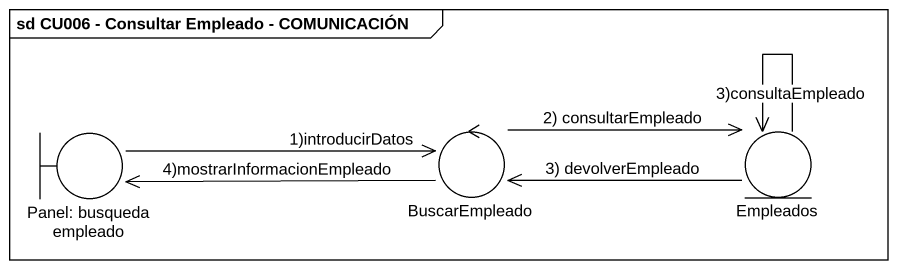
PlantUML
@startuml
mainframe sd CU006 - Consultar Empleado - COMUNICACIÓN
boundary "Panel: busqueda empleado" as Panel_busqueda_empleado
control BuscarEmpleado
entity Empleados
Panel_busqueda_empleado -right-> BuscarEmpleado : 1)introducirDatos
BuscarEmpleado -left-> Panel_busqueda_empleado : 4)mostrarInformacionEmpleado
BuscarEmpleado -right-> Empleados : 2) consultarEmpleado
Empleados -left-> BuscarEmpleado : 3) devolverEmpleado
Empleados --> Empleados : 3)consultaEmpleado
@enduml
